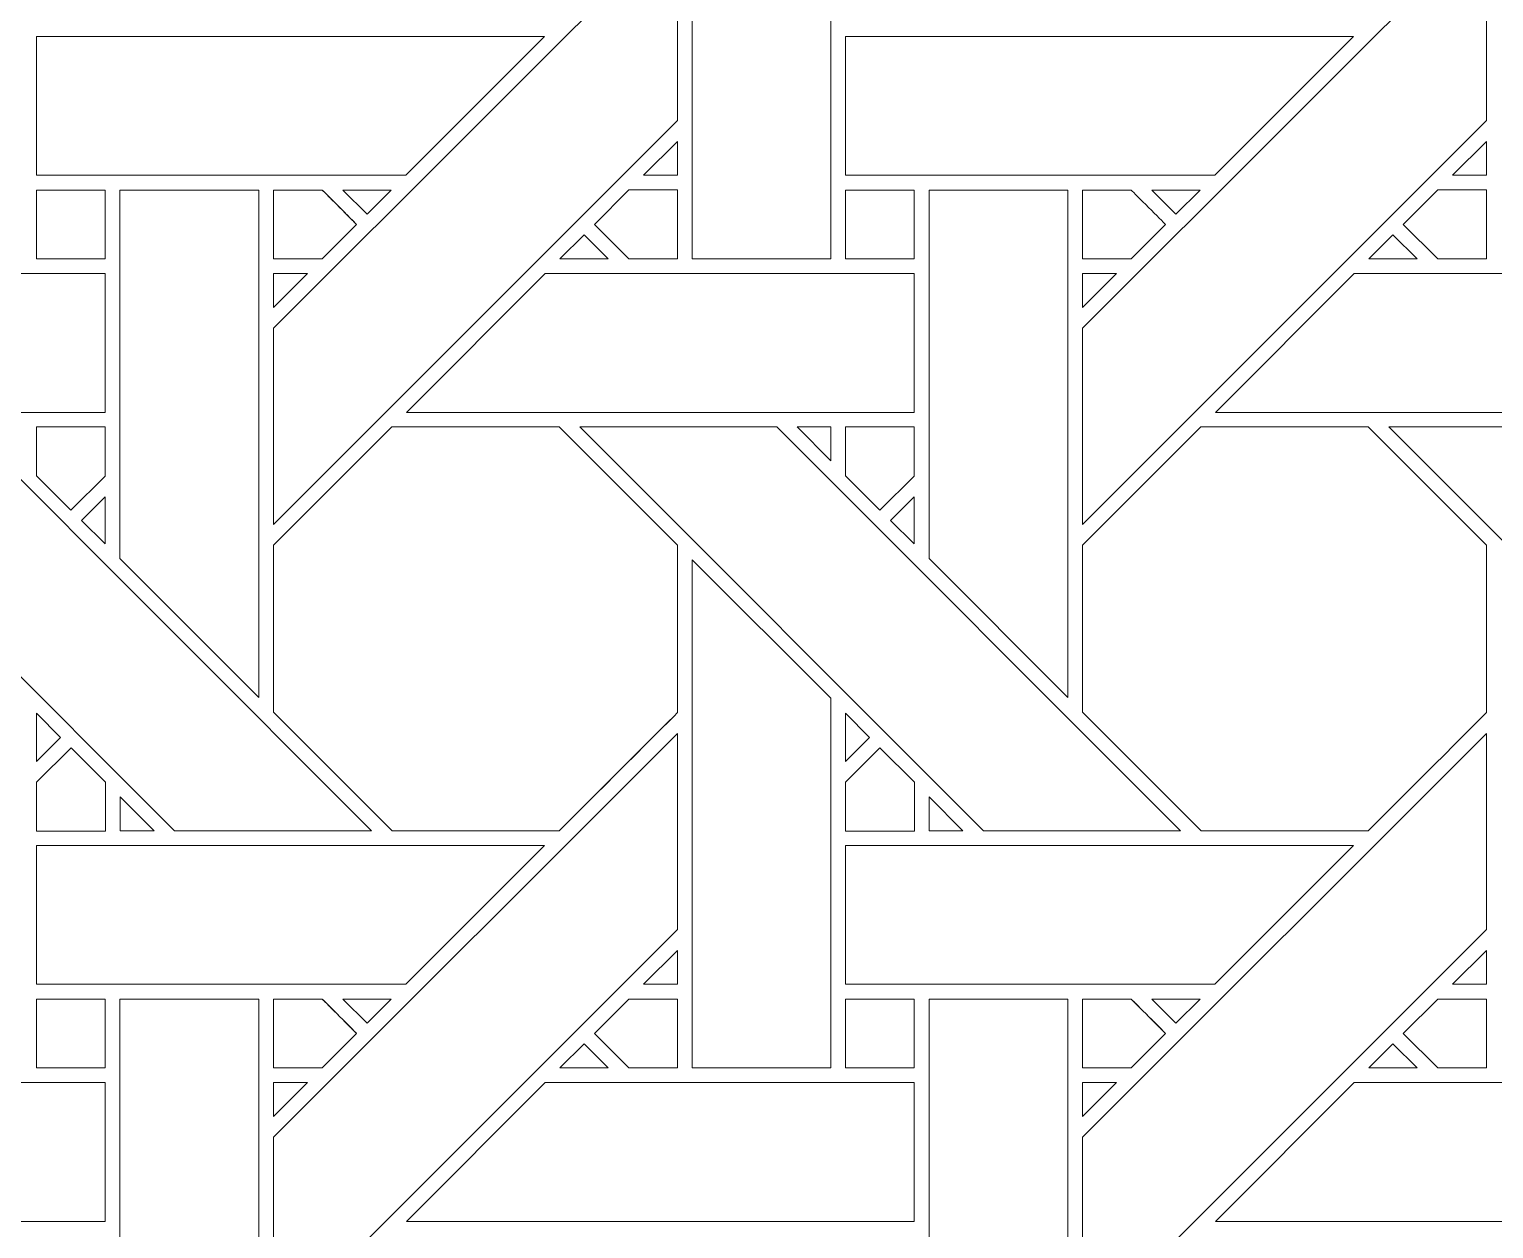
# Model space of a CAD drawing. Header units: inches. Extents: x 8.9 to 15.9, y 4.1 to 14.1.
# Drawn here: x 12.334 to 14.051, y 9.101 to 10.507 of the extents above; entities that cross this region are included whole.
import ezdxf

# ---------------------------------------------------------------- set-up
doc = ezdxf.new("R2010")
doc.units = ezdxf.units.IN
doc.header["$MEASUREMENT"] = 0
doc.layers.add('Design', color=7, linetype='Continuous', lineweight=0)

msp = doc.modelspace()

# ---------------------------------------------------------------- linework, layer by layer
at = {"layer": 'Design'}
for points, knots in [([(12.3829, 14.0948), (10.4499, 14.0948), (8.8829, 12.5278), (8.8829, 10.5948), (8.8829, 10.5948), (8.8829, 4.0948), (8.8829, 4.0948), (8.8829, 4.0948), (15.8829, 4.0948), (15.8829, 4.0948), (15.8829, 4.0948), (15.8829, 10.5948), (15.8829, 10.5948), (15.8829, 12.5278), (14.3159, 14.0948), (12.3829, 14.0948)], [0, 0, 0, 0, 1, 1, 1, 2, 2, 2, 3, 3, 3, 4, 4, 4, 5, 5, 5, 5]), ([(12.3829, 13.4898), (10.7865, 13.4898), (9.4879, 12.1911), (9.4879, 10.5948), (9.4879, 10.5948), (9.4879, 4.6998), (9.4879, 4.6998), (9.4879, 4.6998), (15.2779, 4.6998), (15.2779, 4.6998), (15.2779, 4.6998), (15.2779, 10.5948), (15.2779, 10.5948), (15.2779, 12.1911), (13.9792, 13.4898), (12.3829, 13.4898)], [0, 0, 0, 0, 1, 1, 1, 2, 2, 2, 3, 3, 3, 4, 4, 4, 5, 5, 5, 5]), ([(13.1112, 10.2381), (13.1112, 10.2381), (13.1112, 10.834), (13.1112, 10.834), (13.1112, 10.834), (13.274, 10.6718), (13.274, 10.6718), (13.274, 10.6718), (13.274, 10.2381), (13.274, 10.2381), (13.274, 10.2381), (13.1112, 10.2381), (13.1112, 10.2381)], [0, 0, 0, 0, 1, 1, 1, 2, 2, 2, 3, 3, 3, 4, 4, 4, 4]), ([(13.0941, 10.4004), (13.0941, 10.4004), (12.6204, 9.9267), (12.6204, 9.9267), (12.6204, 9.9267), (12.6204, 10.1568), (12.6204, 10.1568), (12.6204, 10.1568), (13.0941, 10.6304), (13.0941, 10.6304), (13.0941, 10.6304), (13.0941, 10.4004), (13.0941, 10.4004)], [0, 0, 0, 0, 1, 1, 1, 2, 2, 2, 3, 3, 3, 4, 4, 4, 4]), ([(14.0428, 10.4004), (14.0428, 10.4004), (13.5691, 9.9267), (13.5691, 9.9267), (13.5691, 9.9267), (13.5691, 10.1568), (13.5691, 10.1568), (13.5691, 10.1568), (14.0428, 10.6304), (14.0428, 10.6304), (14.0428, 10.6304), (14.0428, 10.4004), (14.0428, 10.4004)], [0, 0, 0, 0, 1, 1, 1, 2, 2, 2, 3, 3, 3, 4, 4, 4, 4]), ([(12.3425, 10.3362), (12.3425, 10.3362), (12.3425, 10.4989), (12.3425, 10.4989), (12.3425, 10.4989), (12.9382, 10.4989), (12.9382, 10.4989), (12.9382, 10.4989), (12.7755, 10.3362), (12.7755, 10.3362), (12.7755, 10.3362), (12.3425, 10.3362), (12.3425, 10.3362)], [0, 0, 0, 0, 1, 1, 1, 2, 2, 2, 3, 3, 3, 4, 4, 4, 4]), ([(13.887, 10.4989), (13.887, 10.4989), (13.7242, 10.3362), (13.7242, 10.3362), (13.7242, 10.3362), (13.2913, 10.3362), (13.2913, 10.3362), (13.2913, 10.3362), (13.2913, 10.4989), (13.2913, 10.4989), (13.2913, 10.4989), (13.887, 10.4989), (13.887, 10.4989)], [0, 0, 0, 0, 1, 1, 1, 2, 2, 2, 3, 3, 3, 4, 4, 4, 4]), ([(13.0543, 10.3362), (13.0543, 10.3362), (13.0941, 10.376), (13.0941, 10.376), (13.0941, 10.376), (13.0941, 10.3362), (13.0941, 10.3362), (13.0941, 10.3362), (13.0543, 10.3362), (13.0543, 10.3362)], [0, 0, 0, 0, 1, 1, 1, 2, 2, 2, 3, 3, 3, 3]), ([(14.003, 10.3362), (14.003, 10.3362), (14.0428, 10.376), (14.0428, 10.376), (14.0428, 10.376), (14.0428, 10.3362), (14.0428, 10.3362), (14.0428, 10.3362), (14.003, 10.3362), (14.003, 10.3362)], [0, 0, 0, 0, 1, 1, 1, 2, 2, 2, 3, 3, 3, 3]), ([(12.3425, 10.3189), (12.3425, 10.3189), (12.4228, 10.3189), (12.4228, 10.3189), (12.4228, 10.3189), (12.4228, 10.2381), (12.4228, 10.2381), (12.4228, 10.2381), (12.3425, 10.2381), (12.3425, 10.2381), (12.3425, 10.2381), (12.3425, 10.3189), (12.3425, 10.3189)], [0, 0, 0, 0, 1, 1, 1, 2, 2, 2, 3, 3, 3, 4, 4, 4, 4]), ([(12.3425, 10.2381), (12.3425, 10.2381), (12.3425, 10.3189), (12.3425, 10.3189), (12.3425, 10.3189), (12.4228, 10.3189), (12.4228, 10.3189), (12.4228, 10.3189), (12.4228, 10.2381), (12.4228, 10.2381), (12.4228, 10.2381), (12.3425, 10.2381), (12.3425, 10.2381)], [0, 0, 0, 0, 1, 1, 1, 2, 2, 2, 3, 3, 3, 4, 4, 4, 4]), ([(12.4403, 9.8867), (12.4403, 9.8867), (12.4403, 10.3189), (12.4403, 10.3189), (12.4403, 10.3189), (12.6032, 10.3189), (12.6032, 10.3189), (12.6032, 10.3189), (12.6032, 9.7238), (12.6032, 9.7238), (12.6032, 9.7238), (12.4403, 9.8867), (12.4403, 9.8867)], [0, 0, 0, 0, 1, 1, 1, 2, 2, 2, 3, 3, 3, 4, 4, 4, 4]), ([(12.6775, 10.3189), (12.6826, 10.3138), (12.7134, 10.283), (12.7178, 10.2786), (12.7178, 10.2786), (12.6774, 10.2382), (12.6774, 10.2382), (12.6774, 10.2382), (12.6204, 10.2382), (12.6204, 10.2382), (12.6204, 10.2382), (12.6204, 10.3189), (12.6204, 10.3189), (12.6204, 10.3189), (12.6775, 10.3189), (12.6775, 10.3189)], [0, 0, 0, 0, 1, 1, 1, 2, 2, 2, 3, 3, 3, 4, 4, 4, 5, 5, 5, 5]), ([(12.6204, 10.2382), (12.6204, 10.2382), (12.6204, 10.3189), (12.6204, 10.3189), (12.6204, 10.3189), (12.6775, 10.3189), (12.6775, 10.3189), (12.6828, 10.3136), (12.7178, 10.2786), (12.7178, 10.2786), (12.7178, 10.2786), (12.6774, 10.2382), (12.6774, 10.2382), (12.6774, 10.2382), (12.6204, 10.2382), (12.6204, 10.2382)], [0, 0, 0, 0, 1, 1, 1, 2, 2, 2, 3, 3, 3, 4, 4, 4, 5, 5, 5, 5]), ([(12.7018, 10.3189), (12.7018, 10.3189), (12.7583, 10.3189), (12.7583, 10.3189), (12.7583, 10.3189), (12.73, 10.2907), (12.73, 10.2907), (12.73, 10.2907), (12.7018, 10.3189), (12.7018, 10.3189)], [0, 0, 0, 0, 1, 1, 1, 2, 2, 2, 3, 3, 3, 3]), ([(13.037, 10.2381), (13.037, 10.2381), (12.9966, 10.2785), (12.9966, 10.2785), (12.9966, 10.2785), (13.037, 10.319), (13.037, 10.319), (13.037, 10.319), (13.0941, 10.319), (13.0941, 10.319), (13.0941, 10.319), (13.0941, 10.2381), (13.0941, 10.2381), (13.0941, 10.2381), (13.037, 10.2381), (13.037, 10.2381)], [0, 0, 0, 0, 1, 1, 1, 2, 2, 2, 3, 3, 3, 4, 4, 4, 5, 5, 5, 5]), ([(13.0941, 10.319), (13.0941, 10.319), (13.0941, 10.2381), (13.0941, 10.2381), (13.0941, 10.2381), (13.037, 10.2381), (13.037, 10.2381), (13.037, 10.2381), (12.9966, 10.2785), (12.9966, 10.2785), (12.9966, 10.2785), (13.037, 10.319), (13.037, 10.319), (13.037, 10.319), (13.0941, 10.319), (13.0941, 10.319)], [0, 0, 0, 0, 1, 1, 1, 2, 2, 2, 3, 3, 3, 4, 4, 4, 5, 5, 5, 5]), ([(13.3715, 10.2381), (13.3715, 10.2381), (13.2913, 10.2381), (13.2913, 10.2381), (13.2913, 10.2381), (13.2913, 10.3189), (13.2913, 10.3189), (13.2913, 10.3189), (13.3715, 10.3189), (13.3715, 10.3189), (13.3715, 10.3189), (13.3715, 10.2381), (13.3715, 10.2381)], [0, 0, 0, 0, 1, 1, 1, 2, 2, 2, 3, 3, 3, 4, 4, 4, 4]), ([(13.3715, 10.3189), (13.3715, 10.3189), (13.3715, 10.2381), (13.3715, 10.2381), (13.3715, 10.2381), (13.2913, 10.2381), (13.2913, 10.2381), (13.2913, 10.2381), (13.2913, 10.3189), (13.2913, 10.3189), (13.2913, 10.3189), (13.3715, 10.3189), (13.3715, 10.3189)], [0, 0, 0, 0, 1, 1, 1, 2, 2, 2, 3, 3, 3, 4, 4, 4, 4]), ([(13.552, 9.7238), (13.552, 9.7238), (13.3891, 9.8867), (13.3891, 9.8867), (13.3891, 9.8867), (13.3891, 10.3189), (13.3891, 10.3189), (13.3891, 10.3189), (13.552, 10.3189), (13.552, 10.3189), (13.552, 10.3189), (13.552, 9.7238), (13.552, 9.7238)], [0, 0, 0, 0, 1, 1, 1, 2, 2, 2, 3, 3, 3, 4, 4, 4, 4]), ([(13.6262, 10.3189), (13.6313, 10.3138), (13.6621, 10.283), (13.6665, 10.2786), (13.6665, 10.2786), (13.6261, 10.2382), (13.6261, 10.2382), (13.6261, 10.2382), (13.5691, 10.2382), (13.5691, 10.2382), (13.5691, 10.2382), (13.5691, 10.3189), (13.5691, 10.3189), (13.5691, 10.3189), (13.6262, 10.3189), (13.6262, 10.3189)], [0, 0, 0, 0, 1, 1, 1, 2, 2, 2, 3, 3, 3, 4, 4, 4, 5, 5, 5, 5]), ([(13.5691, 10.2382), (13.5691, 10.2382), (13.5691, 10.3189), (13.5691, 10.3189), (13.5691, 10.3189), (13.6262, 10.3189), (13.6262, 10.3189), (13.6313, 10.3138), (13.6621, 10.283), (13.6665, 10.2786), (13.6665, 10.2786), (13.6261, 10.2382), (13.6261, 10.2382), (13.6261, 10.2382), (13.5691, 10.2382), (13.5691, 10.2382)], [0, 0, 0, 0, 1, 1, 1, 2, 2, 2, 3, 3, 3, 4, 4, 4, 5, 5, 5, 5]), ([(13.6505, 10.3189), (13.6505, 10.3189), (13.707, 10.3189), (13.707, 10.3189), (13.707, 10.3189), (13.6787, 10.2907), (13.6787, 10.2907), (13.6787, 10.2907), (13.6505, 10.3189), (13.6505, 10.3189)], [0, 0, 0, 0, 1, 1, 1, 2, 2, 2, 3, 3, 3, 3]), ([(14.0428, 10.319), (14.0428, 10.319), (14.0428, 10.2381), (14.0428, 10.2381), (14.0428, 10.2381), (13.9857, 10.2381), (13.9857, 10.2381), (13.9857, 10.2381), (13.9453, 10.2785), (13.9453, 10.2785), (13.9453, 10.2785), (13.9858, 10.319), (13.9858, 10.319), (13.9858, 10.319), (14.0428, 10.319), (14.0428, 10.319)], [0, 0, 0, 0, 1, 1, 1, 2, 2, 2, 3, 3, 3, 4, 4, 4, 5, 5, 5, 5]), ([(14.0428, 10.2381), (14.0428, 10.2381), (13.9857, 10.2381), (13.9857, 10.2381), (13.9857, 10.2381), (13.9453, 10.2785), (13.9453, 10.2785), (13.9453, 10.2785), (13.9858, 10.319), (13.9858, 10.319), (13.9858, 10.319), (14.0428, 10.319), (14.0428, 10.319), (14.0428, 10.319), (14.0428, 10.2381), (14.0428, 10.2381)], [0, 0, 0, 0, 1, 1, 1, 2, 2, 2, 3, 3, 3, 4, 4, 4, 5, 5, 5, 5]), ([(13.0127, 10.2381), (13.0127, 10.2381), (12.9562, 10.2381), (12.9562, 10.2381), (12.9562, 10.2381), (12.9845, 10.2664), (12.9845, 10.2664), (12.9845, 10.2664), (13.0127, 10.2381), (13.0127, 10.2381)], [0, 0, 0, 0, 1, 1, 1, 2, 2, 2, 3, 3, 3, 3]), ([(13.905, 10.2381), (13.905, 10.2381), (13.9332, 10.2664), (13.9332, 10.2664), (13.9332, 10.2664), (13.9615, 10.2381), (13.9615, 10.2381), (13.9615, 10.2381), (13.905, 10.2381), (13.905, 10.2381)], [0, 0, 0, 0, 1, 1, 1, 2, 2, 2, 3, 3, 3, 3]), ([(12.4228, 10.221), (12.4228, 10.221), (12.4228, 10.0582), (12.4228, 10.0582), (12.4228, 10.0582), (11.8275, 10.0582), (11.8275, 10.0582), (11.8275, 10.0582), (11.9904, 10.221), (11.9904, 10.221), (11.9904, 10.221), (12.4228, 10.221), (12.4228, 10.221)], [0, 0, 0, 0, 1, 1, 1, 2, 2, 2, 3, 3, 3, 4, 4, 4, 4]), ([(12.6602, 10.221), (12.6602, 10.221), (12.6204, 10.1812), (12.6204, 10.1812), (12.6204, 10.1812), (12.6204, 10.221), (12.6204, 10.221), (12.6204, 10.221), (12.6602, 10.221), (12.6602, 10.221)], [0, 0, 0, 0, 1, 1, 1, 2, 2, 2, 3, 3, 3, 3]), ([(13.3715, 10.221), (13.3715, 10.221), (13.3715, 10.0582), (13.3715, 10.0582), (13.3715, 10.0582), (12.7762, 10.0582), (12.7762, 10.0582), (12.7762, 10.0582), (12.9391, 10.221), (12.9391, 10.221), (12.9391, 10.221), (13.3715, 10.221), (13.3715, 10.221)], [0, 0, 0, 0, 1, 1, 1, 2, 2, 2, 3, 3, 3, 4, 4, 4, 4]), ([(13.609, 10.221), (13.609, 10.221), (13.5691, 10.1812), (13.5691, 10.1812), (13.5691, 10.1812), (13.5691, 10.221), (13.5691, 10.221), (13.5691, 10.221), (13.609, 10.221), (13.609, 10.221)], [0, 0, 0, 0, 1, 1, 1, 2, 2, 2, 3, 3, 3, 3]), ([(14.3203, 10.221), (14.3203, 10.221), (14.3203, 10.0582), (14.3203, 10.0582), (14.3203, 10.0582), (13.725, 10.0582), (13.725, 10.0582), (13.725, 10.0582), (13.8878, 10.221), (13.8878, 10.221), (13.8878, 10.221), (14.3203, 10.221), (14.3203, 10.221)], [0, 0, 0, 0, 1, 1, 1, 2, 2, 2, 3, 3, 3, 4, 4, 4, 4]), ([(12.7354, 9.5674), (12.7354, 9.5674), (12.5044, 9.5674), (12.5044, 9.5674), (12.5044, 9.5674), (12.0308, 10.0411), (12.0308, 10.0411), (12.0308, 10.0411), (12.2618, 10.0411), (12.2618, 10.0411), (12.2618, 10.0411), (12.7354, 9.5674), (12.7354, 9.5674)], [0, 0, 0, 0, 1, 1, 1, 2, 2, 2, 3, 3, 3, 4, 4, 4, 4]), ([(12.4228, 10.0411), (12.4228, 10.0411), (12.4228, 9.9835), (12.4228, 9.9835), (12.4228, 9.9835), (12.3828, 9.9435), (12.3828, 9.9435), (12.3828, 9.9435), (12.3425, 9.9839), (12.3425, 9.9839), (12.3425, 9.9839), (12.3425, 10.0411), (12.3425, 10.0411), (12.3425, 10.0411), (12.4228, 10.0411), (12.4228, 10.0411)], [0, 0, 0, 0, 1, 1, 1, 2, 2, 2, 3, 3, 3, 4, 4, 4, 5, 5, 5, 5]), ([(12.4228, 9.9835), (12.4228, 9.9835), (12.3828, 9.9435), (12.3828, 9.9435), (12.3828, 9.9435), (12.3425, 9.9839), (12.3425, 9.9839), (12.3425, 9.9839), (12.3425, 10.0411), (12.3425, 10.0411), (12.3425, 10.0411), (12.4228, 10.0411), (12.4228, 10.0411), (12.4228, 10.0411), (12.4228, 9.9835), (12.4228, 9.9835)], [0, 0, 0, 0, 1, 1, 1, 2, 2, 2, 3, 3, 3, 4, 4, 4, 5, 5, 5, 5]), ([(12.7591, 10.0411), (12.7591, 10.0411), (12.9553, 10.0411), (12.9553, 10.0411), (12.9553, 10.0411), (13.0941, 9.9023), (13.0941, 9.9023), (13.0941, 9.9023), (13.0941, 9.7061), (13.0941, 9.7061), (13.0763, 9.6882), (12.9643, 9.5764), (12.9553, 9.5674), (12.9553, 9.5674), (12.7596, 9.5674), (12.7596, 9.5674), (12.7596, 9.5674), (12.6204, 9.7067), (12.6204, 9.7067), (12.6204, 9.7067), (12.6204, 9.9023), (12.6204, 9.9023), (12.6204, 9.9023), (12.7591, 10.0411), (12.7591, 10.0411)], [0, 0, 0, 0, 1, 1, 1, 2, 2, 2, 3, 3, 3, 4, 4, 4, 5, 5, 5, 6, 6, 6, 7, 7, 7, 8, 8, 8, 8]), ([(13.0941, 9.7061), (13.0759, 9.6879), (12.9641, 9.5762), (12.9553, 9.5674), (12.9553, 9.5674), (12.7596, 9.5674), (12.7596, 9.5674), (12.7596, 9.5674), (12.6204, 9.7067), (12.6204, 9.7067), (12.6204, 9.7067), (12.6204, 9.9023), (12.6204, 9.9023), (12.6204, 9.9023), (12.7591, 10.0411), (12.7591, 10.0411), (12.7591, 10.0411), (12.9553, 10.0411), (12.9553, 10.0411), (12.9553, 10.0411), (13.0941, 9.9023), (13.0941, 9.9023), (13.0941, 9.9023), (13.0941, 9.7061), (13.0941, 9.7061)], [0, 0, 0, 0, 1, 1, 1, 2, 2, 2, 3, 3, 3, 4, 4, 4, 5, 5, 5, 6, 6, 6, 7, 7, 7, 8, 8, 8, 8]), ([(13.4531, 9.5674), (13.4531, 9.5674), (12.9795, 10.0411), (12.9795, 10.0411), (12.9795, 10.0411), (13.2105, 10.0411), (13.2105, 10.0411), (13.2105, 10.0411), (13.6841, 9.5674), (13.6841, 9.5674), (13.6841, 9.5674), (13.4531, 9.5674), (13.4531, 9.5674)], [0, 0, 0, 0, 1, 1, 1, 2, 2, 2, 3, 3, 3, 4, 4, 4, 4]), ([(13.2346, 10.0411), (13.2346, 10.0411), (13.2741, 10.0411), (13.2741, 10.0411), (13.2741, 10.0411), (13.2741, 10.0012), (13.2741, 10.0012), (13.2741, 10.0012), (13.2346, 10.0411), (13.2346, 10.0411)], [0, 0, 0, 0, 1, 1, 1, 2, 2, 2, 3, 3, 3, 3]), ([(13.3715, 10.0411), (13.3715, 10.0411), (13.3715, 9.9835), (13.3715, 9.9835), (13.3715, 9.9835), (13.3316, 9.9435), (13.3316, 9.9435), (13.3316, 9.9435), (13.2913, 9.9839), (13.2913, 9.9839), (13.2913, 9.9839), (13.2913, 10.0411), (13.2913, 10.0411), (13.2913, 10.0411), (13.3715, 10.0411), (13.3715, 10.0411)], [0, 0, 0, 0, 1, 1, 1, 2, 2, 2, 3, 3, 3, 4, 4, 4, 5, 5, 5, 5]), ([(13.3715, 9.9835), (13.3715, 9.9835), (13.3316, 9.9435), (13.3316, 9.9435), (13.3316, 9.9435), (13.2913, 9.9839), (13.2913, 9.9839), (13.2913, 9.9839), (13.2913, 10.0411), (13.2913, 10.0411), (13.2913, 10.0411), (13.3715, 10.0411), (13.3715, 10.0411), (13.3715, 10.0411), (13.3715, 9.9835), (13.3715, 9.9835)], [0, 0, 0, 0, 1, 1, 1, 2, 2, 2, 3, 3, 3, 4, 4, 4, 5, 5, 5, 5]), ([(13.7078, 10.0411), (13.7078, 10.0411), (13.904, 10.0411), (13.904, 10.0411), (13.904, 10.0411), (14.0428, 9.9023), (14.0428, 9.9023), (14.0428, 9.9023), (14.0428, 9.7061), (14.0428, 9.7061), (14.025, 9.6882), (13.9131, 9.5764), (13.9041, 9.5674), (13.9041, 9.5674), (13.7084, 9.5674), (13.7084, 9.5674), (13.7084, 9.5674), (13.5691, 9.7067), (13.5691, 9.7067), (13.5691, 9.7067), (13.5691, 9.9023), (13.5691, 9.9023), (13.5691, 9.9023), (13.7078, 10.0411), (13.7078, 10.0411)], [0, 0, 0, 0, 1, 1, 1, 2, 2, 2, 3, 3, 3, 4, 4, 4, 5, 5, 5, 6, 6, 6, 7, 7, 7, 8, 8, 8, 8]), ([(14.0428, 9.7061), (14.025, 9.6882), (13.9131, 9.5764), (13.9041, 9.5674), (13.9041, 9.5674), (13.7084, 9.5674), (13.7084, 9.5674), (13.7084, 9.5674), (13.5691, 9.7067), (13.5691, 9.7067), (13.5691, 9.7067), (13.5691, 9.9023), (13.5691, 9.9023), (13.5691, 9.9023), (13.7078, 10.0411), (13.7078, 10.0411), (13.7078, 10.0411), (13.904, 10.0411), (13.904, 10.0411), (13.904, 10.0411), (14.0428, 9.9023), (14.0428, 9.9023), (14.0428, 9.9023), (14.0428, 9.7061), (14.0428, 9.7061)], [0, 0, 0, 0, 1, 1, 1, 2, 2, 2, 3, 3, 3, 4, 4, 4, 5, 5, 5, 6, 6, 6, 7, 7, 7, 8, 8, 8, 8]), ([(14.4018, 9.5674), (14.4018, 9.5674), (13.9283, 10.0411), (13.9283, 10.0411), (13.9283, 10.0411), (14.1592, 10.0411), (14.1592, 10.0411), (14.1592, 10.0411), (14.6329, 9.5674), (14.6329, 9.5674), (14.6329, 9.5674), (14.4018, 9.5674), (14.4018, 9.5674)], [0, 0, 0, 0, 1, 1, 1, 2, 2, 2, 3, 3, 3, 4, 4, 4, 4]), ([(12.4228, 9.9592), (12.4228, 9.9592), (12.4228, 9.9041), (12.4228, 9.9041), (12.4228, 9.9041), (12.395, 9.9314), (12.395, 9.9314), (12.395, 9.9314), (12.4228, 9.9592), (12.4228, 9.9592)], [0, 0, 0, 0, 1, 1, 1, 2, 2, 2, 3, 3, 3, 3]), ([(13.3715, 9.9592), (13.3715, 9.9592), (13.3715, 9.9041), (13.3715, 9.9041), (13.3715, 9.9041), (13.3438, 9.9314), (13.3438, 9.9314), (13.3438, 9.9314), (13.3715, 9.9592), (13.3715, 9.9592)], [0, 0, 0, 0, 1, 1, 1, 2, 2, 2, 3, 3, 3, 3]), ([(13.1112, 9.2894), (13.1112, 9.2894), (13.1112, 9.8852), (13.1112, 9.8852), (13.1112, 9.8852), (13.274, 9.7231), (13.274, 9.7231), (13.274, 9.7231), (13.274, 9.2894), (13.274, 9.2894), (13.274, 9.2894), (13.1112, 9.2894), (13.1112, 9.2894)], [0, 0, 0, 0, 1, 1, 1, 2, 2, 2, 3, 3, 3, 4, 4, 4, 4]), ([(12.3425, 9.6488), (12.3425, 9.6488), (12.3425, 9.7056), (12.3425, 9.7056), (12.3425, 9.7056), (12.3707, 9.677), (12.3707, 9.677), (12.3707, 9.677), (12.3425, 9.6488), (12.3425, 9.6488)], [0, 0, 0, 0, 1, 1, 1, 2, 2, 2, 3, 3, 3, 3]), ([(13.2913, 9.6488), (13.2913, 9.6488), (13.2913, 9.7056), (13.2913, 9.7056), (13.2913, 9.7056), (13.3195, 9.677), (13.3195, 9.677), (13.3195, 9.677), (13.2913, 9.6488), (13.2913, 9.6488)], [0, 0, 0, 0, 1, 1, 1, 2, 2, 2, 3, 3, 3, 3]), ([(13.0941, 9.4516), (13.0941, 9.4516), (12.6204, 8.978), (12.6204, 8.978), (12.6204, 8.978), (12.6204, 9.2081), (12.6204, 9.2081), (12.6204, 9.2081), (13.0941, 9.6817), (13.0941, 9.6817), (13.0941, 9.6817), (13.0941, 9.4516), (13.0941, 9.4516)], [0, 0, 0, 0, 1, 1, 1, 2, 2, 2, 3, 3, 3, 4, 4, 4, 4]), ([(14.0428, 9.4516), (14.0428, 9.4516), (13.5691, 8.978), (13.5691, 8.978), (13.5691, 8.978), (13.5691, 9.2081), (13.5691, 9.2081), (13.5691, 9.2081), (14.0428, 9.6817), (14.0428, 9.6817), (14.0428, 9.6817), (14.0428, 9.4516), (14.0428, 9.4516)], [0, 0, 0, 0, 1, 1, 1, 2, 2, 2, 3, 3, 3, 4, 4, 4, 4]), ([(12.3425, 9.5672), (12.3425, 9.5672), (12.3425, 9.6245), (12.3425, 9.6245), (12.3425, 9.6245), (12.3829, 9.6648), (12.3829, 9.6648), (12.3829, 9.6648), (12.4232, 9.6245), (12.4232, 9.6245), (12.4232, 9.6245), (12.4232, 9.5672), (12.4232, 9.5672), (12.4232, 9.5672), (12.3425, 9.5672), (12.3425, 9.5672)], [0, 0, 0, 0, 1, 1, 1, 2, 2, 2, 3, 3, 3, 4, 4, 4, 5, 5, 5, 5]), ([(12.3829, 9.6648), (12.3829, 9.6648), (12.4232, 9.6245), (12.4232, 9.6245), (12.4232, 9.6245), (12.4232, 9.5672), (12.4232, 9.5672), (12.4232, 9.5672), (12.3425, 9.5672), (12.3425, 9.5672), (12.3425, 9.5672), (12.3425, 9.6245), (12.3425, 9.6245), (12.3425, 9.6245), (12.3829, 9.6648), (12.3829, 9.6648)], [0, 0, 0, 0, 1, 1, 1, 2, 2, 2, 3, 3, 3, 4, 4, 4, 5, 5, 5, 5]), ([(13.2913, 9.5672), (13.2913, 9.5672), (13.2913, 9.6245), (13.2913, 9.6245), (13.2913, 9.6245), (13.3316, 9.6648), (13.3316, 9.6648), (13.3316, 9.6648), (13.3719, 9.6245), (13.3719, 9.6245), (13.3719, 9.6245), (13.3719, 9.5672), (13.3719, 9.5672), (13.3719, 9.5672), (13.2913, 9.5672), (13.2913, 9.5672)], [0, 0, 0, 0, 1, 1, 1, 2, 2, 2, 3, 3, 3, 4, 4, 4, 5, 5, 5, 5]), ([(13.2967, 9.6299), (13.2967, 9.6299), (13.3316, 9.6648), (13.3316, 9.6648), (13.3316, 9.6648), (13.3719, 9.6245), (13.3719, 9.6245), (13.3719, 9.6245), (13.3719, 9.5672), (13.3719, 9.5672), (13.3719, 9.5672), (13.2913, 9.5672), (13.2913, 9.5672), (13.2913, 9.5672), (13.2913, 9.6245), (13.2913, 9.6245), (13.2913, 9.6245), (13.2967, 9.6299), (13.2967, 9.6299)], [0, 0, 0, 0, 1, 1, 1, 2, 2, 2, 3, 3, 3, 4, 4, 4, 5, 5, 5, 6, 6, 6, 6]), ([(12.4405, 9.5674), (12.4405, 9.5674), (12.4405, 9.6072), (12.4405, 9.6072), (12.4405, 9.6072), (12.4802, 9.5674), (12.4802, 9.5674), (12.4802, 9.5674), (12.4405, 9.5674), (12.4405, 9.5674)], [0, 0, 0, 0, 1, 1, 1, 2, 2, 2, 3, 3, 3, 3]), ([(13.3892, 9.5674), (13.3892, 9.5674), (13.3892, 9.6072), (13.3892, 9.6072), (13.3892, 9.6072), (13.4289, 9.5674), (13.4289, 9.5674), (13.4289, 9.5674), (13.3892, 9.5674), (13.3892, 9.5674)], [0, 0, 0, 0, 1, 1, 1, 2, 2, 2, 3, 3, 3, 3]), ([(12.3425, 9.3875), (12.3425, 9.3875), (12.3425, 9.5502), (12.3425, 9.5502), (12.3425, 9.5502), (12.9382, 9.5502), (12.9382, 9.5502), (12.9382, 9.5502), (12.7755, 9.3875), (12.7755, 9.3875), (12.7755, 9.3875), (12.3425, 9.3875), (12.3425, 9.3875)], [0, 0, 0, 0, 1, 1, 1, 2, 2, 2, 3, 3, 3, 4, 4, 4, 4]), ([(13.2913, 9.3875), (13.2913, 9.3875), (13.2913, 9.5502), (13.2913, 9.5502), (13.2913, 9.5502), (13.887, 9.5502), (13.887, 9.5502), (13.887, 9.5502), (13.7242, 9.3875), (13.7242, 9.3875), (13.7242, 9.3875), (13.2913, 9.3875), (13.2913, 9.3875)], [0, 0, 0, 0, 1, 1, 1, 2, 2, 2, 3, 3, 3, 4, 4, 4, 4]), ([(13.0543, 9.3875), (13.0543, 9.3875), (13.0941, 9.4273), (13.0941, 9.4273), (13.0941, 9.4273), (13.0941, 9.3875), (13.0941, 9.3875), (13.0941, 9.3875), (13.0543, 9.3875), (13.0543, 9.3875)], [0, 0, 0, 0, 1, 1, 1, 2, 2, 2, 3, 3, 3, 3]), ([(14.003, 9.3875), (14.003, 9.3875), (14.0428, 9.4273), (14.0428, 9.4273), (14.0428, 9.4273), (14.0428, 9.3875), (14.0428, 9.3875), (14.0428, 9.3875), (14.003, 9.3875), (14.003, 9.3875)], [0, 0, 0, 0, 1, 1, 1, 2, 2, 2, 3, 3, 3, 3]), ([(12.3425, 9.3702), (12.3425, 9.3702), (12.4228, 9.3702), (12.4228, 9.3702), (12.4228, 9.3702), (12.4228, 9.2894), (12.4228, 9.2894), (12.4228, 9.2894), (12.3425, 9.2894), (12.3425, 9.2894), (12.3425, 9.2894), (12.3425, 9.3702), (12.3425, 9.3702)], [0, 0, 0, 0, 1, 1, 1, 2, 2, 2, 3, 3, 3, 4, 4, 4, 4]), ([(12.3425, 9.2894), (12.3425, 9.2894), (12.3425, 9.3702), (12.3425, 9.3702), (12.3425, 9.3702), (12.4228, 9.3702), (12.4228, 9.3702), (12.4228, 9.3702), (12.4228, 9.2894), (12.4228, 9.2894), (12.4228, 9.2894), (12.3425, 9.2894), (12.3425, 9.2894)], [0, 0, 0, 0, 1, 1, 1, 2, 2, 2, 3, 3, 3, 4, 4, 4, 4]), ([(12.6032, 8.7751), (12.6032, 8.7751), (12.4403, 8.938), (12.4403, 8.938), (12.4403, 8.938), (12.4403, 9.3702), (12.4403, 9.3702), (12.4403, 9.3702), (12.6032, 9.3702), (12.6032, 9.3702), (12.6032, 9.3702), (12.6032, 8.7751), (12.6032, 8.7751)], [0, 0, 0, 0, 1, 1, 1, 2, 2, 2, 3, 3, 3, 4, 4, 4, 4]), ([(12.6775, 9.3702), (12.6826, 9.3651), (12.7134, 9.3343), (12.7178, 9.3298), (12.7178, 9.3298), (12.6774, 9.2894), (12.6774, 9.2894), (12.6774, 9.2894), (12.6204, 9.2894), (12.6204, 9.2894), (12.6204, 9.2894), (12.6204, 9.3702), (12.6204, 9.3702), (12.6204, 9.3702), (12.6775, 9.3702), (12.6775, 9.3702)], [0, 0, 0, 0, 1, 1, 1, 2, 2, 2, 3, 3, 3, 4, 4, 4, 5, 5, 5, 5]), ([(12.6204, 9.2894), (12.6204, 9.2894), (12.6204, 9.3702), (12.6204, 9.3702), (12.6204, 9.3702), (12.6775, 9.3702), (12.6775, 9.3702), (12.6829, 9.3648), (12.7137, 9.3339), (12.7178, 9.3298), (12.7178, 9.3298), (12.6774, 9.2894), (12.6774, 9.2894), (12.6774, 9.2894), (12.6204, 9.2894), (12.6204, 9.2894)], [0, 0, 0, 0, 1, 1, 1, 2, 2, 2, 3, 3, 3, 4, 4, 4, 5, 5, 5, 5]), ([(12.7018, 9.3702), (12.7018, 9.3702), (12.7583, 9.3702), (12.7583, 9.3702), (12.7583, 9.3702), (12.73, 9.342), (12.73, 9.342), (12.73, 9.342), (12.7018, 9.3702), (12.7018, 9.3702)], [0, 0, 0, 0, 1, 1, 1, 2, 2, 2, 3, 3, 3, 3]), ([(13.037, 9.2894), (13.037, 9.2894), (12.9966, 9.3298), (12.9966, 9.3298), (12.9966, 9.3298), (13.037, 9.3702), (13.037, 9.3702), (13.037, 9.3702), (13.0941, 9.3702), (13.0941, 9.3702), (13.0941, 9.3702), (13.0941, 9.2894), (13.0941, 9.2894), (13.0941, 9.2894), (13.037, 9.2894), (13.037, 9.2894)], [0, 0, 0, 0, 1, 1, 1, 2, 2, 2, 3, 3, 3, 4, 4, 4, 5, 5, 5, 5]), ([(13.0941, 9.3702), (13.0941, 9.3702), (13.0941, 9.2894), (13.0941, 9.2894), (13.0941, 9.2894), (13.037, 9.2894), (13.037, 9.2894), (13.037, 9.2894), (12.9966, 9.3298), (12.9966, 9.3298), (12.9966, 9.3298), (13.037, 9.3702), (13.037, 9.3702), (13.037, 9.3702), (13.0941, 9.3702), (13.0941, 9.3702)], [0, 0, 0, 0, 1, 1, 1, 2, 2, 2, 3, 3, 3, 4, 4, 4, 5, 5, 5, 5]), ([(13.3715, 9.2894), (13.3715, 9.2894), (13.2913, 9.2894), (13.2913, 9.2894), (13.2913, 9.2894), (13.2913, 9.3702), (13.2913, 9.3702), (13.2913, 9.3702), (13.3715, 9.3702), (13.3715, 9.3702), (13.3715, 9.3702), (13.3715, 9.2894), (13.3715, 9.2894)], [0, 0, 0, 0, 1, 1, 1, 2, 2, 2, 3, 3, 3, 4, 4, 4, 4]), ([(13.2913, 9.2894), (13.2913, 9.2894), (13.2913, 9.3702), (13.2913, 9.3702), (13.2913, 9.3702), (13.3715, 9.3702), (13.3715, 9.3702), (13.3715, 9.3702), (13.3715, 9.2894), (13.3715, 9.2894), (13.3715, 9.2894), (13.2913, 9.2894), (13.2913, 9.2894)], [0, 0, 0, 0, 1, 1, 1, 2, 2, 2, 3, 3, 3, 4, 4, 4, 4]), ([(13.552, 8.7751), (13.552, 8.7751), (13.3891, 8.938), (13.3891, 8.938), (13.3891, 8.938), (13.3891, 9.3702), (13.3891, 9.3702), (13.3891, 9.3702), (13.552, 9.3702), (13.552, 9.3702), (13.552, 9.3702), (13.552, 8.7751), (13.552, 8.7751)], [0, 0, 0, 0, 1, 1, 1, 2, 2, 2, 3, 3, 3, 4, 4, 4, 4]), ([(13.6262, 9.3702), (13.6313, 9.3651), (13.6621, 9.3343), (13.6665, 9.3298), (13.6665, 9.3298), (13.6261, 9.2894), (13.6261, 9.2894), (13.6261, 9.2894), (13.5691, 9.2894), (13.5691, 9.2894), (13.5691, 9.2894), (13.5691, 9.3702), (13.5691, 9.3702), (13.5691, 9.3702), (13.6262, 9.3702), (13.6262, 9.3702)], [0, 0, 0, 0, 1, 1, 1, 2, 2, 2, 3, 3, 3, 4, 4, 4, 5, 5, 5, 5]), ([(13.5691, 9.2894), (13.5691, 9.2894), (13.5691, 9.3702), (13.5691, 9.3702), (13.5691, 9.3702), (13.6262, 9.3702), (13.6262, 9.3702), (13.6317, 9.3648), (13.6625, 9.3339), (13.6665, 9.3298), (13.6665, 9.3298), (13.6261, 9.2894), (13.6261, 9.2894), (13.6261, 9.2894), (13.5691, 9.2894), (13.5691, 9.2894)], [0, 0, 0, 0, 1, 1, 1, 2, 2, 2, 3, 3, 3, 4, 4, 4, 5, 5, 5, 5]), ([(13.6505, 9.3702), (13.6505, 9.3702), (13.707, 9.3702), (13.707, 9.3702), (13.707, 9.3702), (13.6787, 9.342), (13.6787, 9.342), (13.6787, 9.342), (13.6505, 9.3702), (13.6505, 9.3702)], [0, 0, 0, 0, 1, 1, 1, 2, 2, 2, 3, 3, 3, 3]), ([(14.0428, 9.3702), (14.0428, 9.3702), (14.0428, 9.2894), (14.0428, 9.2894), (14.0428, 9.2894), (13.9857, 9.2894), (13.9857, 9.2894), (13.9857, 9.2894), (13.9453, 9.3298), (13.9453, 9.3298), (13.9453, 9.3298), (13.9858, 9.3702), (13.9858, 9.3702), (13.9858, 9.3702), (14.0428, 9.3702), (14.0428, 9.3702)], [0, 0, 0, 0, 1, 1, 1, 2, 2, 2, 3, 3, 3, 4, 4, 4, 5, 5, 5, 5]), ([(14.0428, 9.2894), (14.0428, 9.2894), (13.9857, 9.2894), (13.9857, 9.2894), (13.9857, 9.2894), (13.9453, 9.3298), (13.9453, 9.3298), (13.9453, 9.3298), (13.9858, 9.3702), (13.9858, 9.3702), (13.9858, 9.3702), (14.0428, 9.3702), (14.0428, 9.3702), (14.0428, 9.3702), (14.0428, 9.2894), (14.0428, 9.2894)], [0, 0, 0, 0, 1, 1, 1, 2, 2, 2, 3, 3, 3, 4, 4, 4, 5, 5, 5, 5]), ([(13.0127, 9.2894), (13.0127, 9.2894), (12.9562, 9.2894), (12.9562, 9.2894), (12.9562, 9.2894), (12.9845, 9.3177), (12.9845, 9.3177), (12.9845, 9.3177), (13.0127, 9.2894), (13.0127, 9.2894)], [0, 0, 0, 0, 1, 1, 1, 2, 2, 2, 3, 3, 3, 3]), ([(13.905, 9.2894), (13.905, 9.2894), (13.9332, 9.3177), (13.9332, 9.3177), (13.9332, 9.3177), (13.9615, 9.2894), (13.9615, 9.2894), (13.9615, 9.2894), (13.905, 9.2894), (13.905, 9.2894)], [0, 0, 0, 0, 1, 1, 1, 2, 2, 2, 3, 3, 3, 3]), ([(11.9904, 9.2723), (11.9904, 9.2723), (12.4228, 9.2723), (12.4228, 9.2723), (12.4228, 9.2723), (12.4228, 9.1095), (12.4228, 9.1095), (12.4228, 9.1095), (11.8275, 9.1095), (11.8275, 9.1095), (11.8275, 9.1095), (11.9904, 9.2723), (11.9904, 9.2723)], [0, 0, 0, 0, 1, 1, 1, 2, 2, 2, 3, 3, 3, 4, 4, 4, 4]), ([(12.6602, 9.2723), (12.6602, 9.2723), (12.6204, 9.2324), (12.6204, 9.2324), (12.6204, 9.2324), (12.6204, 9.2723), (12.6204, 9.2723), (12.6204, 9.2723), (12.6602, 9.2723), (12.6602, 9.2723)], [0, 0, 0, 0, 1, 1, 1, 2, 2, 2, 3, 3, 3, 3]), ([(13.3715, 9.2723), (13.3715, 9.2723), (13.3715, 9.1095), (13.3715, 9.1095), (13.3715, 9.1095), (12.7762, 9.1095), (12.7762, 9.1095), (12.7762, 9.1095), (12.9391, 9.2723), (12.9391, 9.2723), (12.9391, 9.2723), (13.3715, 9.2723), (13.3715, 9.2723)], [0, 0, 0, 0, 1, 1, 1, 2, 2, 2, 3, 3, 3, 4, 4, 4, 4]), ([(13.609, 9.2723), (13.609, 9.2723), (13.5691, 9.2325), (13.5691, 9.2325), (13.5691, 9.2325), (13.5691, 9.2723), (13.5691, 9.2723), (13.5691, 9.2723), (13.609, 9.2723), (13.609, 9.2723)], [0, 0, 0, 0, 1, 1, 1, 2, 2, 2, 3, 3, 3, 3]), ([(14.3203, 9.2723), (14.3203, 9.2723), (14.3203, 9.1095), (14.3203, 9.1095), (14.3203, 9.1095), (13.725, 9.1095), (13.725, 9.1095), (13.725, 9.1095), (13.8878, 9.2723), (13.8878, 9.2723), (13.8878, 9.2723), (14.3203, 9.2723), (14.3203, 9.2723)], [0, 0, 0, 0, 1, 1, 1, 2, 2, 2, 3, 3, 3, 4, 4, 4, 4])]:
    msp.add_open_spline(points, degree=3, knots=knots, dxfattribs=at)

doc.saveas('drawing.dxf')
